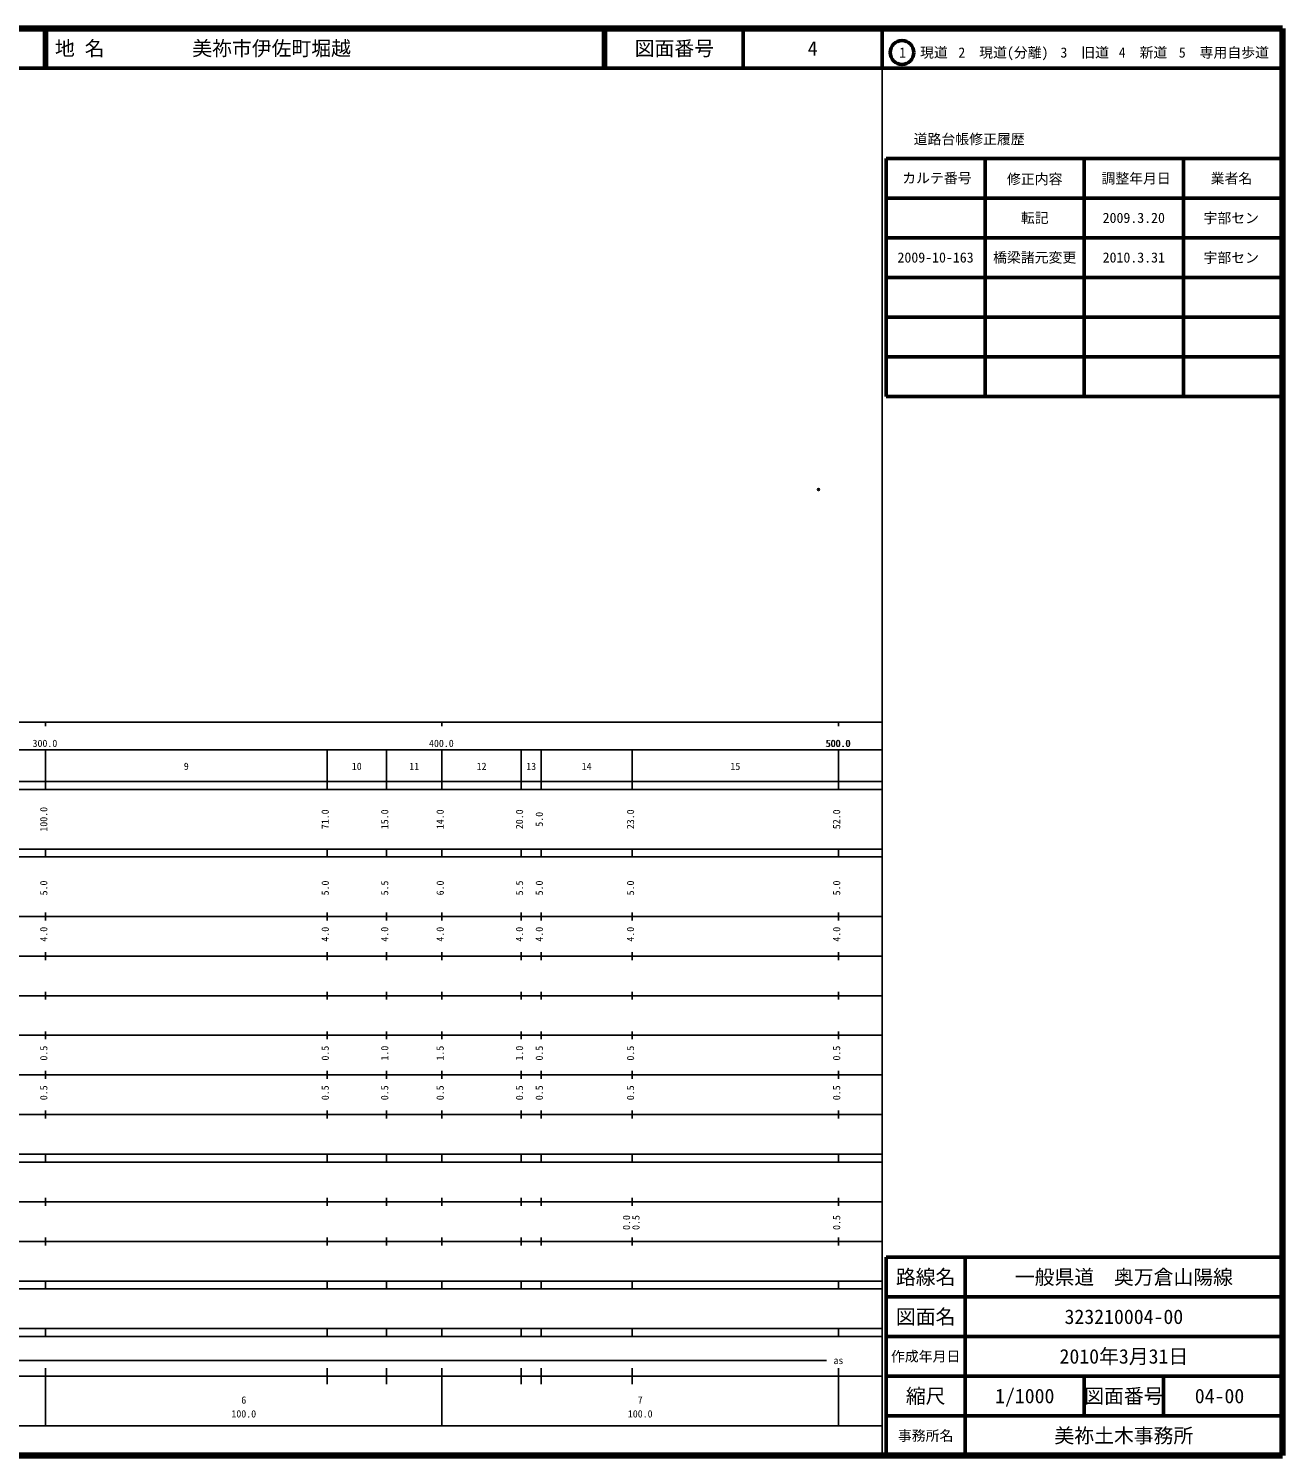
# Model space of a CAD drawing. Units: millimetres on the paper. Extents: x 40 to 680, y 20 to 380.
# Drawn here: x 363.7 to 680, y 20 to 380 of the extents above; entities that cross this region are included whole.
import ezdxf
from ezdxf.enums import TextEntityAlignment as Align

# ---------------------------------------------------------------- set-up
doc = ezdxf.new("R2010")
doc.units = ezdxf.units.MM
doc.header["$PDMODE"] = 32
doc.header["$PDSIZE"] = 0.5
doc.layers.add('S-OTRS', color=6, linetype='Continuous')
doc.layers.add('S-TTL-TXT', color=7, linetype='Continuous')
for name, color, linetype, lineweight in [('S-TTL', 2, 'Continuous', 140), ('S-TTL-BAND', 7, 'Continuous', 25), ('S-TTL-FRAM', 2, 'Continuous', 50), ('S-TTL-LINE', 7, 'Continuous', 50)]:
    doc.layers.add(name, color=color, linetype=linetype, lineweight=lineweight)
doc.styles.add('ＭＳ ゴシック', font='')
doc.styles.get('ＭＳ ゴシック').set_extended_font_data('MS Gothic')

msp = doc.modelspace()

# ---------------------------------------------------------------- linework, layer by layer
at = {"layer": 'S-OTRS'}
msp.add_point((562.967, 263.699), dxfattribs=at)
at = {"layer": 'S-TTL'}
for p, q in [((680, 380), (40, 380)), ((680, 20), (680, 380)), ((40, 20), (680, 20))]:
    msp.add_line(p, q, dxfattribs=at)
at = {"layer": 'S-TTL-BAND'}
for p, q in [((579, 20), (579, 370)), ((40, 205), (579, 205)), ((368, 205), (368, 204)), ((468, 205), (468, 204)), ((568, 205), (568, 204)), ((68, 198), (579, 198)), ((368, 188), (368, 198)), ((439, 188), (439, 198)), ((454, 188), (454, 198)), ((468, 188), (468, 198)), ((488, 188), (488, 198)), ((493, 188), (493, 198)), ((516, 188), (516, 198)), ((568, 188), (568, 198)), ((40, 190), (579, 190)), ((40, 188), (579, 188)), ((40, 173), (579, 173)), ((368, 171), (368, 173)), ((439, 171), (439, 173)), ((454, 171), (454, 173)), ((468, 171), (468, 173)), ((488, 171), (488, 173)), ((493, 171), (493, 173)), ((516, 171), (516, 173)), ((568, 171), (568, 173)), ((40, 171), (579, 171)), ((40, 156), (579, 156)), ((368, 155), (368, 157)), ((439, 155), (439, 157)), ((454, 155), (454, 157)), ((468, 155), (468, 157)), ((488, 155), (488, 157)), ((493, 155), (493, 157)), ((516, 155), (516, 157)), ((568, 155), (568, 157)), ((46, 146), (579, 146)), ((368, 145), (368, 147)), ((439, 145), (439, 147)), ((454, 145), (454, 147)), ((468, 145), (468, 147)), ((488, 145), (488, 147)), ((493, 145), (493, 147)), ((516, 145), (516, 147)), ((568, 145), (568, 147)), ((368, 135), (368, 137)), ((439, 135), (439, 137)), ((454, 135), (454, 137)), ((468, 135), (468, 137)), ((488, 135), (488, 137)), ((493, 135), (493, 137)), ((516, 135), (516, 137)), ((568, 135), (568, 137)), ((52, 136), (579, 136)), ((46, 126), (579, 126)), ((368, 125), (368, 127)), ((439, 125), (439, 127)), ((454, 125), (454, 127)), ((468, 125), (468, 127)), ((488, 125), (488, 127)), ((493, 125), (493, 127)), ((516, 125), (516, 127)), ((568, 125), (568, 127)), ((52, 116), (579, 116)), ((368, 115), (368, 117)), ((439, 115), (439, 117)), ((454, 115), (454, 117)), ((468, 115), (468, 117)), ((488, 115), (488, 117)), ((493, 115), (493, 117)), ((516, 115), (516, 117)), ((568, 115), (568, 117)), ((46, 106), (579, 106)), ((368, 105), (368, 107)), ((439, 105), (439, 107)), ((454, 105), (454, 107)), ((468, 105), (468, 107)), ((488, 105), (488, 107)), ((493, 105), (493, 107)), ((516, 105), (516, 107)), ((568, 105), (568, 107)), ((40, 96), (579, 96)), ((40, 94), (579, 94)), ((368, 94), (368, 96)), ((439, 94), (439, 96)), ((454, 94), (454, 96)), ((468, 94), (468, 96)), ((488, 94), (488, 96)), ((493, 94), (493, 96)), ((516, 94), (516, 96)), ((568, 94), (568, 96)), ((49, 84), (579, 84)), ((368, 83), (368, 85)), ((439, 83), (439, 85)), ((454, 83), (454, 85)), ((468, 83), (468, 85)), ((488, 83), (488, 85)), ((493, 83), (493, 85)), ((516, 83), (516, 85)), ((568, 83), (568, 85)), ((40, 74), (579, 74)), ((368, 73), (368, 75)), ((439, 73), (439, 75)), ((454, 73), (454, 75)), ((468, 73), (468, 75)), ((488, 73), (488, 75)), ((493, 73), (493, 75)), ((516, 73), (516, 75)), ((568, 73), (568, 75)), ((40, 64), (579, 64)), ((40, 62), (579, 62)), ((368, 62), (368, 64)), ((439, 62), (439, 64)), ((454, 62), (454, 64)), ((468, 62), (468, 64)), ((488, 62), (488, 64)), ((493, 62), (493, 64)), ((516, 62), (516, 64)), ((568, 62), (568, 64)), ((40, 52), (579, 52)), ((368, 50), (368, 52)), ((439, 50), (439, 52)), ((454, 50), (454, 52)), ((468, 50), (468, 52)), ((488, 50), (488, 52)), ((493, 50), (493, 52)), ((516, 50), (516, 52)), ((568, 50), (568, 52)), ((40, 50), (579, 50)), ((71, 44), (565, 44)), ((40, 40), (579, 40)), ((368, 27.5), (368, 42)), ((439, 38), (439, 42)), ((454, 38), (454, 42)), ((468, 27.5), (468, 42)), ((488, 38), (488, 42)), ((493, 38), (493, 42)), ((516, 38), (516, 42)), ((568, 27.5), (568, 42)), ((68, 27.5), (579, 27.5))]:
    msp.add_line(p, q, dxfattribs=at)
at = {"layer": 'S-TTL-FRAM'}
for p, q in [((580, 347.197), (580, 287.197)), ((580, 347.197), (680, 347.197)), ((580, 287.197), (680, 287.197)), ((680, 70), (580, 70)), ((580, 70), (580, 20))]:
    msp.add_line(p, q, dxfattribs=at)
at = {"layer": 'S-TTL-LINE'}
for p, q in [((367.75, 380), (367.75, 370)), ((368.25, 380), (368.25, 370)), ((508.747, 380), (508.747, 370)), ((509.247, 380), (509.247, 370)), ((543.997, 380), (543.997, 370)), ((579, 380), (579, 370)), ((40, 370), (680, 370)), ((605, 347.197), (605, 287.197)), ((630, 347.197), (630, 287.197)), ((655, 347.197), (655, 287.197)), ((580, 337.197), (680, 337.197)), ((580, 327.197), (680, 327.197)), ((580, 317.197), (680, 317.197)), ((580, 307.197), (680, 307.197)), ((580, 297.197), (680, 297.197)), ((600, 70), (600, 20)), ((680, 60), (580, 60)), ((680, 50), (580, 50)), ((680, 40), (580, 40)), ((630, 40), (630, 30)), ((650, 40), (650, 30)), ((680, 30), (580, 30))]:
    msp.add_line(p, q, dxfattribs=at)
msp.add_circle((584.031, 373.958), 3, dxfattribs=at)

# ---------------------------------------------------------------- texts
at = {"layer": 'S-TTL-BAND', "style": 'ＭＳ ゴシック'}
for s, p in [('300.0', (367.844, 198.195)), ('400.0', (467.844, 198.195)), ('500.0', (567.844, 198.195)), ('500.0', (568, 198.195)), ('9', (403.5, 192.405)), ('10', (446.5, 192.405)), ('11', (461, 192.405)), ('12', (478, 192.405)), ('13', (490.5, 192.405)), ('14', (504.5, 192.405)), ('15', (542, 192.405)), ('as', (568, 42.5)), ('6', (418, 32.523)), ('7', (518, 32.523)), ('100.0', (418, 29.033)), ('100.0', (518, 29.033))]:
    msp.add_text(s, height=1.833, dxfattribs=at).set_placement(p, align=Align.BOTTOM_CENTER)
for s, p in [('100.0', (369, 180.5)), ('71.0', (440, 180.5)), ('15.0', (455, 180.5)), ('14.0', (469, 180.5)), ('20.0', (489, 180.5)), ('5.0', (494, 180.5)), ('23.0', (517, 180.5)), ('52.0', (569, 180.5)), ('5.0', (369, 163.174)), ('5.0', (440, 163.174)), ('5.5', (455, 163.174)), ('6.0', (469, 163.174)), ('5.5', (489, 163.174)), ('5.0', (494, 163.174)), ('5.0', (517, 163.174)), ('5.0', (569, 163.174)), ('4.0', (369, 151.5)), ('4.0', (440, 151.5)), ('4.0', (455, 151.5)), ('4.0', (469, 151.5)), ('4.0', (489, 151.5)), ('4.0', (494, 151.5)), ('4.0', (517, 151.5)), ('4.0', (569, 151.5)), ('0.5', (369, 121.5)), ('0.5', (440, 121.5)), ('1.0', (455, 121.5)), ('1.5', (469, 121.5)), ('1.0', (489, 121.5)), ('0.5', (494, 121.5)), ('0.5', (517, 121.5)), ('0.5', (569, 121.5)), ('0.5', (369, 111.5)), ('0.5', (440, 111.5)), ('0.5', (455, 111.5)), ('0.5', (469, 111.5)), ('0.5', (489, 111.5)), ('0.5', (494, 111.5)), ('0.5', (517, 111.5)), ('0.5', (569, 111.5)), ('0.0', (516, 78.764)), ('0.5', (518.37, 78.764)), ('0.5', (569, 78.764))]:
    msp.add_text(s, height=1.833, rotation=90, dxfattribs=at).set_placement(p, align=Align.BOTTOM_CENTER)
at = {"layer": 'S-TTL-TXT', "style": 'ＭＳ ゴシック'}
for s, p in [('地 名', (370.38, 375)), ('美祢市伊佐町堀越', (405.024, 375))]:
    msp.add_text(s, height=3.666, dxfattribs=at).set_placement(p, align=Align.MIDDLE_LEFT)
for s, height, p in [('図面番号', 3.666, (526.622, 375)), ('4', 3.666, (561.497, 375)), ('1\u3000現道', 2.566, (589.448, 373.958)), ('2\u3000現道(分離)', 2.566, (609.619, 373.958)), ('3\u3000旧道', 2.566, (630.121, 373.958)), ('4\u3000新道', 2.566, (644.824, 373.958)), ('5\u3000専用自歩道', 2.566, (665.228, 373.958)), ('道路台帳修正履歴', 2.566, (600.968, 352.113)), ('カルテ番号', 2.566, (592.839, 342.277)), ('修正内容', 2.566, (617.509, 342.023)), ('調整年月日', 2.566, (643.089, 342.197)), ('業者名', 2.566, (667.134, 342.197)), ('転記', 2.566, (617.5, 332.245)), ('2009.3.20', 2.566, (642.5, 332.245)), ('宇部セン', 2.566, (667.077, 332.189)), ('2009-10-163', 2.566, (592.5, 322.245)), ('橋梁諸元変更', 2.566, (617.5, 322.245)), ('2010.3.31', 2.566, (642.5, 322.245)), ('宇部セン', 2.566, (667.077, 322.189)), ('路線名', 3.666, (590, 65)), ('路線名', 3.666, (590, 65)), ('一般県道\u3000奥万倉山陽線', 3.666, (640, 65)), ('図面名', 3.666, (590, 55)), ('図面名', 3.666, (590, 55)), ('323210004-00', 3.666, (640, 55)), ('2010年3月31日', 3.666, (640, 45)), ('作成年月日', 2.566, (590, 45)), ('作成年月日', 2.566, (590, 45)), ('縮尺', 3.666, (590, 35)), ('縮尺', 3.666, (590, 35)), ('1/1000', 3.666, (615, 35)), ('図面番号', 3.666, (640, 35)), ('図面番号', 3.666, (640, 35)), ('04-00', 3.666, (664.125, 35)), ('事務所名', 2.566, (590, 25)), ('事務所名', 2.566, (590, 25)), ('美祢土木事務所', 3.666, (640, 25))]:
    msp.add_text(s, height=height, dxfattribs=at).set_placement(p, align=Align.MIDDLE_CENTER)

doc.saveas('drawing.dxf')
